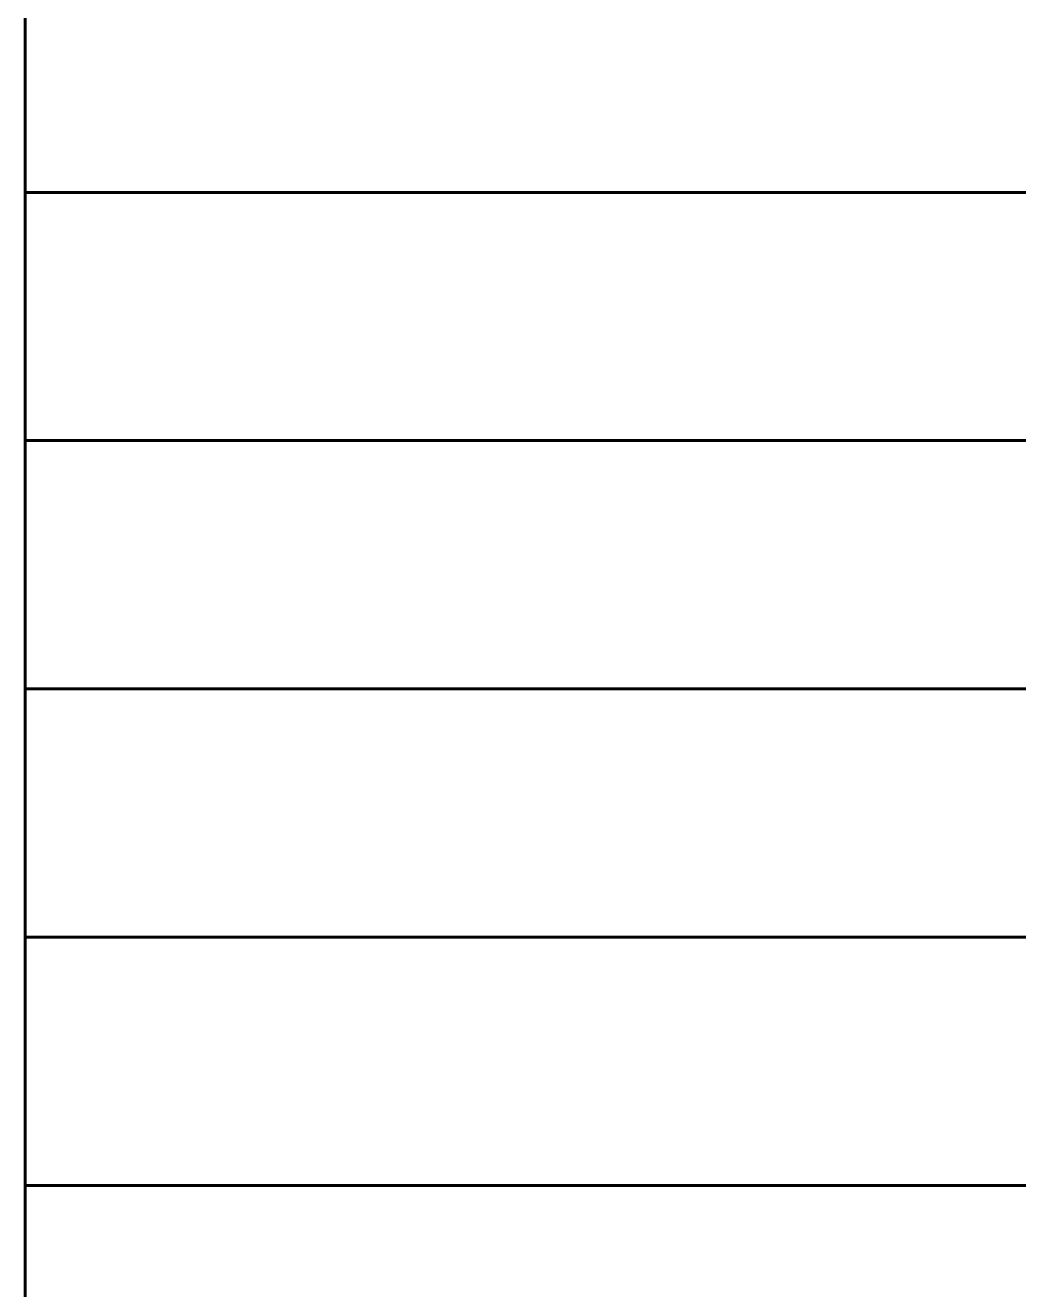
# Model space of a CAD drawing. Extents: x 0 to 297, y 0 to 292.
# Drawn here: x 147.171 to 149.171, y 102.809 to 105.355 of the extents above; entities that cross this region are included whole.
import ezdxf

# ---------------------------------------------------------------- set-up
doc = ezdxf.new("R2010")
doc.units = 0
doc.header["$MEASUREMENT"] = 0
doc.linetypes.add('K5LT_BASIC', pattern=[0])
doc.layers.add('Системный слой', color=7, linetype='Continuous')

# ---------------------------------------------------------------- blocks, each defined once
blk = doc.blocks.new('*U')
at = {"layer": 'Системный слой', "linetype": 'K5LT_BASIC', "lineweight": 60}
for p, q in [((147.1706, 105.0185), (147.1706, 105.5185)), ((147.1706, 104.5185), (147.1706, 105.0185)), ((147.1706, 105.0185), (151.1706, 105.0185)), ((151.1706, 105.0185), (147.1706, 105.0185)), ((147.1706, 104.0185), (147.1706, 104.5185)), ((147.1706, 104.5185), (151.1706, 104.5185)), ((151.1706, 104.5185), (147.1706, 104.5185)), ((147.1706, 103.5185), (147.1706, 104.0185)), ((147.1706, 104.0185), (151.1706, 104.0185)), ((151.1706, 104.0185), (147.1706, 104.0185)), ((147.1706, 103.0185), (147.1706, 103.5185)), ((147.1706, 103.5185), (151.1706, 103.5185)), ((151.1706, 103.5185), (147.1706, 103.5185)), ((151.1706, 103.0185), (147.1706, 103.0185))]:
    blk.add_line(p, q, dxfattribs=at)

msp = doc.modelspace()

# ---------------------------------------------------------------- linework, layer by layer
at = {"layer": 'Системный слой', "linetype": 'K5LT_BASIC', "lineweight": 60}
for p, q in [((147.1706, 98.0185), (147.1706, 112.0189)), ((147.1706, 105.0185), (150.1706, 105.0185)), ((147.1706, 105.0185), (151.1706, 105.0185)), ((147.1706, 104.5185), (150.1706, 104.5185)), ((147.1706, 104.5185), (151.1706, 104.5185)), ((147.1706, 104.0185), (150.1706, 104.0185)), ((147.1706, 104.0185), (151.1706, 104.0185)), ((147.1706, 103.5185), (150.1706, 103.5185)), ((147.1706, 103.5185), (151.1706, 103.5185)), ((147.1706, 103.0185), (150.1706, 103.0185)), ((147.1706, 103.0185), (151.1706, 103.0185))]:
    msp.add_line(p, q, dxfattribs=at)

# ---------------------------------------------------------------- block references
at = {"layer": 'Системный слой'}
msp.add_blockref('*U', (0, 0), dxfattribs=at)
msp.add_blockref('*U', (0, 0), dxfattribs=at)
msp.add_blockref('*U', (0, 0), dxfattribs=at)
msp.add_blockref('*U', (0, 0), dxfattribs=at)
msp.add_blockref('*U', (0, 0), dxfattribs=at)
msp.add_blockref('*U', (0, 0), dxfattribs=at)
msp.add_blockref('*U', (0, 0), dxfattribs=at)
msp.add_blockref('*U', (0, 0), dxfattribs=at)
msp.add_blockref('*U', (0, 0), dxfattribs=at)
msp.add_blockref('*U', (0, 0), dxfattribs=at)
msp.add_blockref('*U', (0, 0), dxfattribs=at)
msp.add_blockref('*U', (0, 0), dxfattribs=at)
msp.add_blockref('*U', (0, 0), dxfattribs=at)
msp.add_blockref('*U', (0, 0), dxfattribs=at)
msp.add_blockref('*U', (0, 0), dxfattribs=at)
msp.add_blockref('*U', (0, 0), dxfattribs=at)
msp.add_blockref('*U', (0, 0), dxfattribs=at)
msp.add_blockref('*U', (0, 0), dxfattribs=at)
msp.add_blockref('*U', (0, 0), dxfattribs=at)
msp.add_blockref('*U', (0, 0), dxfattribs=at)
msp.add_blockref('*U', (0, 0), dxfattribs=at)
msp.add_blockref('*U', (0, 0), dxfattribs=at)
msp.add_blockref('*U', (0, 0), dxfattribs=at)
msp.add_blockref('*U', (0, 0), dxfattribs=at)
msp.add_blockref('*U', (0, 0), dxfattribs=at)
msp.add_blockref('*U', (0, 0), dxfattribs=at)
msp.add_blockref('*U', (0, 0), dxfattribs=at)
msp.add_blockref('*U', (0, 0), dxfattribs=at)
msp.add_blockref('*U', (0, 0), dxfattribs=at)
msp.add_blockref('*U', (0, 0), dxfattribs=at)
msp.add_blockref('*U', (0, 0), dxfattribs=at)
msp.add_blockref('*U', (0, 0), dxfattribs=at)
msp.add_blockref('*U', (0, 0), dxfattribs=at)
msp.add_blockref('*U', (0, 0), dxfattribs=at)
msp.add_blockref('*U', (0, 0), dxfattribs=at)
msp.add_blockref('*U', (0, 0), dxfattribs=at)
msp.add_blockref('*U', (0, 0), dxfattribs=at)
msp.add_blockref('*U', (0, 0), dxfattribs=at)
msp.add_blockref('*U', (0, 0), dxfattribs=at)
msp.add_blockref('*U', (0, 0), dxfattribs=at)
msp.add_blockref('*U', (0, 0), dxfattribs=at)
msp.add_blockref('*U', (0, 0), dxfattribs=at)
msp.add_blockref('*U', (0, 0), dxfattribs=at)
msp.add_blockref('*U', (0, 0), dxfattribs=at)
msp.add_blockref('*U', (0, 0), dxfattribs=at)
msp.add_blockref('*U', (0, 0), dxfattribs=at)
msp.add_blockref('*U', (0, 0), dxfattribs=at)
msp.add_blockref('*U', (0, 0), dxfattribs=at)
msp.add_blockref('*U', (0, 0), dxfattribs=at)
msp.add_blockref('*U', (0, 0), dxfattribs=at)
msp.add_blockref('*U', (0, 0), dxfattribs=at)
msp.add_blockref('*U', (0, 0), dxfattribs=at)
msp.add_blockref('*U', (0, 0), dxfattribs=at)
msp.add_blockref('*U', (0, 0), dxfattribs=at)
msp.add_blockref('*U', (0, 0), dxfattribs=at)
msp.add_blockref('*U', (0, 0), dxfattribs=at)
msp.add_blockref('*U', (0, 0), dxfattribs=at)
msp.add_blockref('*U', (0, 0), dxfattribs=at)
msp.add_blockref('*U', (0, 0), dxfattribs=at)
msp.add_blockref('*U', (0, 0), dxfattribs=at)
msp.add_blockref('*U', (0, 0), dxfattribs=at)
msp.add_blockref('*U', (0, 0), dxfattribs=at)
msp.add_blockref('*U', (0, 0), dxfattribs=at)
msp.add_blockref('*U', (0, 0), dxfattribs=at)
msp.add_blockref('*U', (0, 0), dxfattribs=at)
msp.add_blockref('*U', (0, 0), dxfattribs=at)
msp.add_blockref('*U', (0, 0), dxfattribs=at)
msp.add_blockref('*U', (0, 0), dxfattribs=at)
msp.add_blockref('*U', (0, 0), dxfattribs=at)
msp.add_blockref('*U', (0, 0), dxfattribs=at)
msp.add_blockref('*U', (0, 0), dxfattribs=at)
msp.add_blockref('*U', (0, 0), dxfattribs=at)
msp.add_blockref('*U', (0, 0), dxfattribs=at)
msp.add_blockref('*U', (0, 0), dxfattribs=at)
msp.add_blockref('*U', (0, 0), dxfattribs=at)
msp.add_blockref('*U', (0, 0), dxfattribs=at)
msp.add_blockref('*U', (0, 0), dxfattribs=at)
msp.add_blockref('*U', (0, 0), dxfattribs=at)
msp.add_blockref('*U', (0, 0), dxfattribs=at)
msp.add_blockref('*U', (0, 0), dxfattribs=at)
msp.add_blockref('*U', (0, 0), dxfattribs=at)
msp.add_blockref('*U', (0, 0), dxfattribs=at)
msp.add_blockref('*U', (0, 0), dxfattribs=at)
msp.add_blockref('*U', (0, 0), dxfattribs=at)
msp.add_blockref('*U', (0, 0), dxfattribs=at)
msp.add_blockref('*U', (0, 0), dxfattribs=at)
msp.add_blockref('*U', (0, 0), dxfattribs=at)
msp.add_blockref('*U', (0, 0), dxfattribs=at)
msp.add_blockref('*U', (0, 0), dxfattribs=at)
msp.add_blockref('*U', (0, 0), dxfattribs=at)
msp.add_blockref('*U', (0, 0), dxfattribs=at)
msp.add_blockref('*U', (0, 0), dxfattribs=at)
msp.add_blockref('*U', (0, 0), dxfattribs=at)
msp.add_blockref('*U', (0, 0), dxfattribs=at)
msp.add_blockref('*U', (0, 0), dxfattribs=at)
msp.add_blockref('*U', (0, 0), dxfattribs=at)
msp.add_blockref('*U', (0, 0), dxfattribs=at)
msp.add_blockref('*U', (0, 0), dxfattribs=at)
msp.add_blockref('*U', (0, 0), dxfattribs=at)
msp.add_blockref('*U', (0, 0), dxfattribs=at)
msp.add_blockref('*U', (0, 0), dxfattribs=at)
msp.add_blockref('*U', (0, 0), dxfattribs=at)
msp.add_blockref('*U', (0, 0), dxfattribs=at)
msp.add_blockref('*U', (0, 0), dxfattribs=at)
msp.add_blockref('*U', (0, 0), dxfattribs=at)
msp.add_blockref('*U', (0, 0), dxfattribs=at)
msp.add_blockref('*U', (0, 0), dxfattribs=at)
msp.add_blockref('*U', (0, 0), dxfattribs=at)
msp.add_blockref('*U', (0, 0), dxfattribs=at)
msp.add_blockref('*U', (0, 0), dxfattribs=at)
msp.add_blockref('*U', (0, 0), dxfattribs=at)
msp.add_blockref('*U', (0, 0), dxfattribs=at)
msp.add_blockref('*U', (0, 0), dxfattribs=at)
msp.add_blockref('*U', (0, 0), dxfattribs=at)
msp.add_blockref('*U', (0, 0), dxfattribs=at)
msp.add_blockref('*U', (0, 0), dxfattribs=at)
msp.add_blockref('*U', (0, 0), dxfattribs=at)
msp.add_blockref('*U', (0, 0), dxfattribs=at)
msp.add_blockref('*U', (0, 0), dxfattribs=at)
msp.add_blockref('*U', (0, 0), dxfattribs=at)
msp.add_blockref('*U', (0, 0), dxfattribs=at)
msp.add_blockref('*U', (0, 0), dxfattribs=at)
msp.add_blockref('*U', (0, 0), dxfattribs=at)
msp.add_blockref('*U', (0, 0), dxfattribs=at)
msp.add_blockref('*U', (0, 0), dxfattribs=at)
msp.add_blockref('*U', (0, 0), dxfattribs=at)
msp.add_blockref('*U', (0, 0), dxfattribs=at)
msp.add_blockref('*U', (0, 0), dxfattribs=at)
msp.add_blockref('*U', (0, 0), dxfattribs=at)
msp.add_blockref('*U', (0, 0), dxfattribs=at)
msp.add_blockref('*U', (0, 0), dxfattribs=at)
msp.add_blockref('*U', (0, 0), dxfattribs=at)
msp.add_blockref('*U', (0, 0), dxfattribs=at)
msp.add_blockref('*U', (0, 0), dxfattribs=at)
msp.add_blockref('*U', (0, 0), dxfattribs=at)
msp.add_blockref('*U', (0, 0), dxfattribs=at)
msp.add_blockref('*U', (0, 0), dxfattribs=at)
msp.add_blockref('*U', (0, 0), dxfattribs=at)
msp.add_blockref('*U', (0, 0), dxfattribs=at)
msp.add_blockref('*U', (0, 0), dxfattribs=at)
msp.add_blockref('*U', (0, 0), dxfattribs=at)
msp.add_blockref('*U', (0, 0), dxfattribs=at)
msp.add_blockref('*U', (0, 0), dxfattribs=at)
msp.add_blockref('*U', (0, 0), dxfattribs=at)
msp.add_blockref('*U', (0, 0), dxfattribs=at)
msp.add_blockref('*U', (0, 0), dxfattribs=at)
msp.add_blockref('*U', (0, 0), dxfattribs=at)
msp.add_blockref('*U', (0, 0), dxfattribs=at)
msp.add_blockref('*U', (0, 0), dxfattribs=at)
msp.add_blockref('*U', (0, 0), dxfattribs=at)
msp.add_blockref('*U', (0, 0), dxfattribs=at)
msp.add_blockref('*U', (0, 0), dxfattribs=at)
msp.add_blockref('*U', (0, 0), dxfattribs=at)
msp.add_blockref('*U', (0, 0), dxfattribs=at)
msp.add_blockref('*U', (0, 0), dxfattribs=at)
msp.add_blockref('*U', (0, 0), dxfattribs=at)
msp.add_blockref('*U', (0, 0), dxfattribs=at)
msp.add_blockref('*U', (0, 0), dxfattribs=at)
msp.add_blockref('*U', (0, 0), dxfattribs=at)
msp.add_blockref('*U', (0, 0), dxfattribs=at)
msp.add_blockref('*U', (0, 0), dxfattribs=at)
msp.add_blockref('*U', (0, 0), dxfattribs=at)
msp.add_blockref('*U', (0, 0), dxfattribs=at)
msp.add_blockref('*U', (0, 0), dxfattribs=at)
msp.add_blockref('*U', (0, 0), dxfattribs=at)
msp.add_blockref('*U', (0, 0), dxfattribs=at)
msp.add_blockref('*U', (0, 0), dxfattribs=at)
msp.add_blockref('*U', (0, 0), dxfattribs=at)
msp.add_blockref('*U', (0, 0), dxfattribs=at)
msp.add_blockref('*U', (0, 0), dxfattribs=at)
msp.add_blockref('*U', (0, 0), dxfattribs=at)
msp.add_blockref('*U', (0, 0), dxfattribs=at)
msp.add_blockref('*U', (0, 0), dxfattribs=at)
msp.add_blockref('*U', (0, 0), dxfattribs=at)
msp.add_blockref('*U', (0, 0), dxfattribs=at)
msp.add_blockref('*U', (0, 0), dxfattribs=at)
msp.add_blockref('*U', (0, 0), dxfattribs=at)
msp.add_blockref('*U', (0, 0), dxfattribs=at)
msp.add_blockref('*U', (0, 0), dxfattribs=at)
msp.add_blockref('*U', (0, 0), dxfattribs=at)
msp.add_blockref('*U', (0, 0), dxfattribs=at)
msp.add_blockref('*U', (0, 0), dxfattribs=at)
msp.add_blockref('*U', (0, 0), dxfattribs=at)
msp.add_blockref('*U', (0, 0), dxfattribs=at)
msp.add_blockref('*U', (0, 0), dxfattribs=at)
msp.add_blockref('*U', (0, 0), dxfattribs=at)
msp.add_blockref('*U', (0, 0), dxfattribs=at)
msp.add_blockref('*U', (0, 0), dxfattribs=at)
msp.add_blockref('*U', (0, 0), dxfattribs=at)
msp.add_blockref('*U', (0, 0), dxfattribs=at)
msp.add_blockref('*U', (0, 0), dxfattribs=at)
msp.add_blockref('*U', (0, 0), dxfattribs=at)
msp.add_blockref('*U', (0, 0), dxfattribs=at)
msp.add_blockref('*U', (0, 0), dxfattribs=at)
msp.add_blockref('*U', (0, 0), dxfattribs=at)
msp.add_blockref('*U', (0, 0), dxfattribs=at)
msp.add_blockref('*U', (0, 0), dxfattribs=at)
msp.add_blockref('*U', (0, 0), dxfattribs=at)
msp.add_blockref('*U', (0, 0), dxfattribs=at)
msp.add_blockref('*U', (0, 0), dxfattribs=at)
msp.add_blockref('*U', (0, 0), dxfattribs=at)
msp.add_blockref('*U', (0, 0), dxfattribs=at)
msp.add_blockref('*U', (0, 0), dxfattribs=at)
msp.add_blockref('*U', (0, 0), dxfattribs=at)
msp.add_blockref('*U', (0, 0), dxfattribs=at)
msp.add_blockref('*U', (0, 0), dxfattribs=at)
msp.add_blockref('*U', (0, 0), dxfattribs=at)
msp.add_blockref('*U', (0, 0), dxfattribs=at)
msp.add_blockref('*U', (0, 0), dxfattribs=at)
msp.add_blockref('*U', (0, 0), dxfattribs=at)
msp.add_blockref('*U', (0, 0), dxfattribs=at)
msp.add_blockref('*U', (0, 0), dxfattribs=at)
msp.add_blockref('*U', (0, 0), dxfattribs=at)
msp.add_blockref('*U', (0, 0), dxfattribs=at)
msp.add_blockref('*U', (0, 0), dxfattribs=at)
msp.add_blockref('*U', (0, 0), dxfattribs=at)
msp.add_blockref('*U', (0, 0), dxfattribs=at)
msp.add_blockref('*U', (0, 0), dxfattribs=at)
msp.add_blockref('*U', (0, 0), dxfattribs=at)
msp.add_blockref('*U', (0, 0), dxfattribs=at)
msp.add_blockref('*U', (0, 0), dxfattribs=at)
msp.add_blockref('*U', (0, 0), dxfattribs=at)
msp.add_blockref('*U', (0, 0), dxfattribs=at)
msp.add_blockref('*U', (0, 0), dxfattribs=at)
msp.add_blockref('*U', (0, 0), dxfattribs=at)
msp.add_blockref('*U', (0, 0), dxfattribs=at)
msp.add_blockref('*U', (0, 0), dxfattribs=at)
msp.add_blockref('*U', (0, 0), dxfattribs=at)
msp.add_blockref('*U', (0, 0), dxfattribs=at)
msp.add_blockref('*U', (0, 0), dxfattribs=at)
msp.add_blockref('*U', (0, 0), dxfattribs=at)
msp.add_blockref('*U', (0, 0), dxfattribs=at)
msp.add_blockref('*U', (0, 0), dxfattribs=at)
msp.add_blockref('*U', (0, 0), dxfattribs=at)
msp.add_blockref('*U', (0, 0), dxfattribs=at)
msp.add_blockref('*U', (0, 0), dxfattribs=at)
msp.add_blockref('*U', (0, 0), dxfattribs=at)
msp.add_blockref('*U', (0, 0), dxfattribs=at)
msp.add_blockref('*U', (0, 0), dxfattribs=at)
msp.add_blockref('*U', (0, 0), dxfattribs=at)
msp.add_blockref('*U', (0, 0), dxfattribs=at)
msp.add_blockref('*U', (0, 0), dxfattribs=at)
msp.add_blockref('*U', (0, 0), dxfattribs=at)
msp.add_blockref('*U', (0, 0), dxfattribs=at)
msp.add_blockref('*U', (0, 0), dxfattribs=at)
msp.add_blockref('*U', (0, 0), dxfattribs=at)
msp.add_blockref('*U', (0, 0), dxfattribs=at)
msp.add_blockref('*U', (0, 0), dxfattribs=at)
msp.add_blockref('*U', (0, 0), dxfattribs=at)
msp.add_blockref('*U', (0, 0), dxfattribs=at)
msp.add_blockref('*U', (0, 0), dxfattribs=at)
msp.add_blockref('*U', (0, 0), dxfattribs=at)
msp.add_blockref('*U', (0, 0), dxfattribs=at)
msp.add_blockref('*U', (0, 0), dxfattribs=at)
msp.add_blockref('*U', (0, 0), dxfattribs=at)
msp.add_blockref('*U', (0, 0), dxfattribs=at)
msp.add_blockref('*U', (0, 0), dxfattribs=at)
msp.add_blockref('*U', (0, 0), dxfattribs=at)
msp.add_blockref('*U', (0, 0), dxfattribs=at)
msp.add_blockref('*U', (0, 0), dxfattribs=at)
msp.add_blockref('*U', (0, 0), dxfattribs=at)
msp.add_blockref('*U', (0, 0), dxfattribs=at)
msp.add_blockref('*U', (0, 0), dxfattribs=at)
msp.add_blockref('*U', (0, 0), dxfattribs=at)
msp.add_blockref('*U', (0, 0), dxfattribs=at)
msp.add_blockref('*U', (0, 0), dxfattribs=at)
msp.add_blockref('*U', (0, 0), dxfattribs=at)
msp.add_blockref('*U', (0, 0), dxfattribs=at)
msp.add_blockref('*U', (0, 0), dxfattribs=at)
msp.add_blockref('*U', (0, 0), dxfattribs=at)
msp.add_blockref('*U', (0, 0), dxfattribs=at)
msp.add_blockref('*U', (0, 0), dxfattribs=at)
msp.add_blockref('*U', (0, 0), dxfattribs=at)
msp.add_blockref('*U', (0, 0), dxfattribs=at)
msp.add_blockref('*U', (0, 0), dxfattribs=at)
msp.add_blockref('*U', (0, 0), dxfattribs=at)
msp.add_blockref('*U', (0, 0), dxfattribs=at)
msp.add_blockref('*U', (0, 0), dxfattribs=at)
msp.add_blockref('*U', (0, 0), dxfattribs=at)
msp.add_blockref('*U', (0, 0), dxfattribs=at)
msp.add_blockref('*U', (0, 0), dxfattribs=at)
msp.add_blockref('*U', (0, 0), dxfattribs=at)
msp.add_blockref('*U', (0, 0), dxfattribs=at)
msp.add_blockref('*U', (0, 0), dxfattribs=at)
msp.add_blockref('*U', (0, 0), dxfattribs=at)
msp.add_blockref('*U', (0, 0), dxfattribs=at)
msp.add_blockref('*U', (0, 0), dxfattribs=at)
msp.add_blockref('*U', (0, 0), dxfattribs=at)
msp.add_blockref('*U', (0, 0), dxfattribs=at)
msp.add_blockref('*U', (0, 0), dxfattribs=at)
msp.add_blockref('*U', (0, 0), dxfattribs=at)
msp.add_blockref('*U', (0, 0), dxfattribs=at)
msp.add_blockref('*U', (0, 0), dxfattribs=at)
msp.add_blockref('*U', (0, 0), dxfattribs=at)
msp.add_blockref('*U', (0, 0), dxfattribs=at)
msp.add_blockref('*U', (0, 0), dxfattribs=at)
msp.add_blockref('*U', (0, 0), dxfattribs=at)
msp.add_blockref('*U', (0, 0), dxfattribs=at)
msp.add_blockref('*U', (0, 0), dxfattribs=at)
msp.add_blockref('*U', (0, 0), dxfattribs=at)
msp.add_blockref('*U', (0, 0), dxfattribs=at)
msp.add_blockref('*U', (0, 0), dxfattribs=at)
msp.add_blockref('*U', (0, 0), dxfattribs=at)
msp.add_blockref('*U', (0, 0), dxfattribs=at)
msp.add_blockref('*U', (0, 0), dxfattribs=at)
msp.add_blockref('*U', (0, 0), dxfattribs=at)
msp.add_blockref('*U', (0, 0), dxfattribs=at)
msp.add_blockref('*U', (0, 0), dxfattribs=at)
msp.add_blockref('*U', (0, 0), dxfattribs=at)
msp.add_blockref('*U', (0, 0), dxfattribs=at)
msp.add_blockref('*U', (0, 0), dxfattribs=at)
msp.add_blockref('*U', (0, 0), dxfattribs=at)
msp.add_blockref('*U', (0, 0), dxfattribs=at)
msp.add_blockref('*U', (0, 0), dxfattribs=at)
msp.add_blockref('*U', (0, 0), dxfattribs=at)
msp.add_blockref('*U', (0, 0), dxfattribs=at)
msp.add_blockref('*U', (0, 0), dxfattribs=at)
msp.add_blockref('*U', (0, 0), dxfattribs=at)
msp.add_blockref('*U', (0, 0), dxfattribs=at)
msp.add_blockref('*U', (0, 0), dxfattribs=at)
msp.add_blockref('*U', (0, 0), dxfattribs=at)
msp.add_blockref('*U', (0, 0), dxfattribs=at)
msp.add_blockref('*U', (0, 0), dxfattribs=at)
msp.add_blockref('*U', (0, 0), dxfattribs=at)
msp.add_blockref('*U', (0, 0), dxfattribs=at)
msp.add_blockref('*U', (0, 0), dxfattribs=at)
msp.add_blockref('*U', (0, 0), dxfattribs=at)
msp.add_blockref('*U', (0, 0), dxfattribs=at)
msp.add_blockref('*U', (0, 0), dxfattribs=at)
msp.add_blockref('*U', (0, 0), dxfattribs=at)
msp.add_blockref('*U', (0, 0), dxfattribs=at)
msp.add_blockref('*U', (0, 0), dxfattribs=at)
msp.add_blockref('*U', (0, 0), dxfattribs=at)
msp.add_blockref('*U', (0, 0), dxfattribs=at)
msp.add_blockref('*U', (0, 0), dxfattribs=at)
msp.add_blockref('*U', (0, 0), dxfattribs=at)
msp.add_blockref('*U', (0, 0), dxfattribs=at)
msp.add_blockref('*U', (0, 0), dxfattribs=at)
msp.add_blockref('*U', (0, 0), dxfattribs=at)
msp.add_blockref('*U', (0, 0), dxfattribs=at)
msp.add_blockref('*U', (0, 0), dxfattribs=at)
msp.add_blockref('*U', (0, 0), dxfattribs=at)
msp.add_blockref('*U', (0, 0), dxfattribs=at)
msp.add_blockref('*U', (0, 0), dxfattribs=at)
msp.add_blockref('*U', (0, 0), dxfattribs=at)
msp.add_blockref('*U', (0, 0), dxfattribs=at)
msp.add_blockref('*U', (0, 0), dxfattribs=at)
msp.add_blockref('*U', (0, 0), dxfattribs=at)
msp.add_blockref('*U', (0, 0), dxfattribs=at)
msp.add_blockref('*U', (0, 0), dxfattribs=at)
msp.add_blockref('*U', (0, 0), dxfattribs=at)
msp.add_blockref('*U', (0, 0), dxfattribs=at)
msp.add_blockref('*U', (0, 0), dxfattribs=at)
msp.add_blockref('*U', (0, 0), dxfattribs=at)
msp.add_blockref('*U', (0, 0), dxfattribs=at)
msp.add_blockref('*U', (0, 0), dxfattribs=at)
msp.add_blockref('*U', (0, 0), dxfattribs=at)
msp.add_blockref('*U', (0, 0), dxfattribs=at)
msp.add_blockref('*U', (0, 0), dxfattribs=at)
msp.add_blockref('*U', (0, 0), dxfattribs=at)
msp.add_blockref('*U', (0, 0), dxfattribs=at)
msp.add_blockref('*U', (0, 0), dxfattribs=at)
msp.add_blockref('*U', (0, 0), dxfattribs=at)
msp.add_blockref('*U', (0, 0), dxfattribs=at)

doc.saveas('drawing.dxf')
